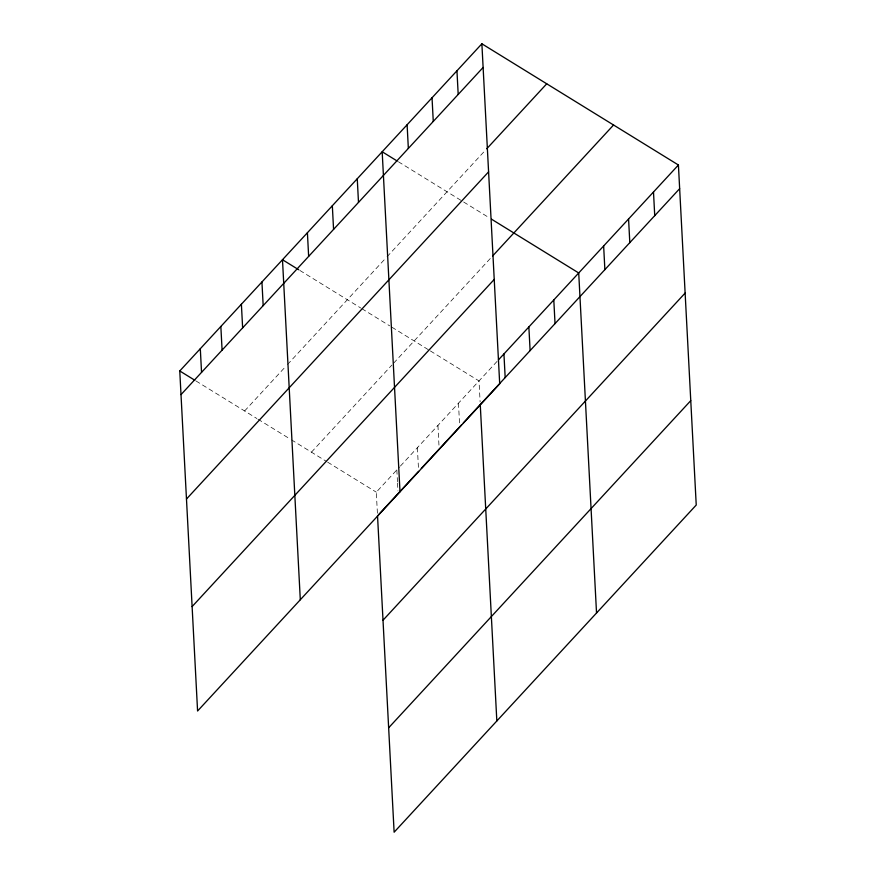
<?xml version="1.0" encoding="UTF-8"?>
<svg xmlns="http://www.w3.org/2000/svg" width="876" height="876" viewBox="0 0 876 876"><rect width="100%" height="100%" fill="white"/><g stroke="black" fill="none" stroke-linecap="round" stroke-linejoin="round"><path stroke-width="0.66" stroke-dasharray="4.38 3.29" d="M244.623 410.964L285.707 366.464M287.492 364.536L386.108 257.741M387.039 256.745L485.808 149.774M311.44 452.169L391.835 365.117M393.62 363.179L491.71 256.964M377.403 513.194L376.297 492.17L399.522 467.017M400.42 466.054L497.48 360.945M398.394 161.764L489.355 217.861M299.855 270.443L360.704 307.969M361.821 308.659L389.656 325.828M391.89 327.197L429.218 350.225M430.379 350.937L479.019 380.929L480.125 401.964M195.972 380.961L256.876 418.52M257.982 419.199L289.168 438.438M291.39 439.807L326.496 461.455M327.657 462.167L376.297 492.17M458.476 403.179L459.571 424.203M437.934 425.429L439.029 446.453M417.392 447.669L418.487 468.704M396.839 469.919L397.463 481.745M397.529 483.059L397.945 490.943"/><path stroke-width="1.31" d="M481.877 43.8L499.703 383.83L197.582 710.994L179.766 370.964L481.877 43.8L678.418 165.006L696.234 505.036L394.123 832.2L377.534 515.822M181.004 394.616L483.125 67.452M486.738 148.778L546.734 83.8M186.478 499.024L488.589 171.86M492.63 255.967L613.561 125.005M192.107 606.586L494.228 279.433M498.4 359.937L678.418 165.006M378.432 514.858L418.629 471.332M421.301 468.43L461.499 424.904M463.284 422.966L679.656 188.658M383.009 620.23L685.131 293.066M388.648 727.792L690.77 400.639M397.233 161.053L382.177 151.767L400.004 491.797M491.589 219.23L578.718 272.973L596.534 613.003M298.694 269.731L282.488 259.723L300.304 599.753M179.766 370.964L194.822 380.25M653.496 191.997L654.733 215.649M628.563 218.989L629.811 242.641M603.641 245.981L604.878 269.633M553.796 299.964L555.034 323.616M528.863 326.956L530.111 350.608M503.941 353.937L505.178 377.6M480.256 404.592L496.834 720.97M456.954 70.792L458.192 94.444M432.032 97.783L433.27 121.436M407.11 124.775L408.347 148.427M357.255 178.759L358.492 202.411M332.332 205.74L333.57 229.403M307.41 232.731L308.648 256.394M261.935 281.973L263.183 305.625M241.393 304.224L242.63 327.876M220.851 326.463L222.088 350.126M200.308 348.714L201.546 372.366"/></g></svg>
